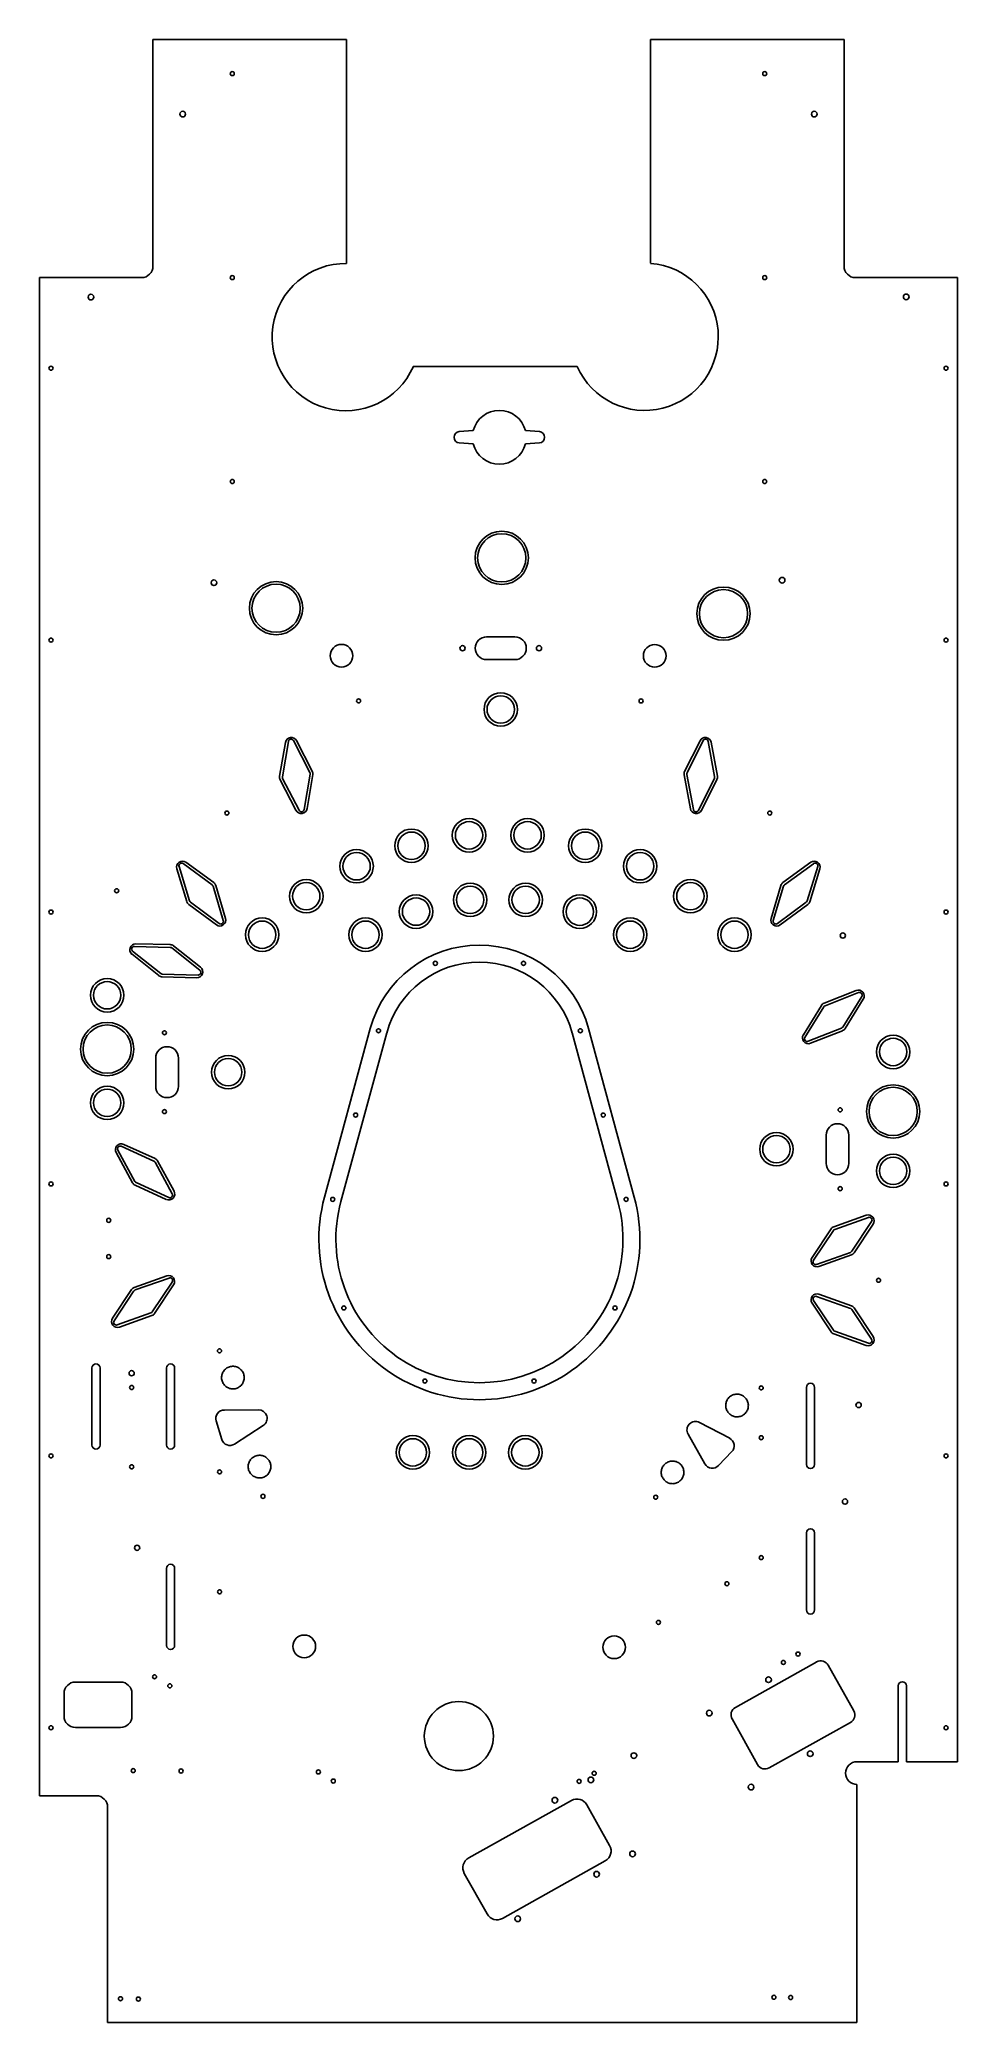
# Model space of a CAD drawing. Extents: x 0 to 20.2, y 0 to 43.8.
import ezdxf

# ---------------------------------------------------------------- set-up
doc = ezdxf.new("R2010")
doc.units = 0
doc.header["$MEASUREMENT"] = 0
for name, color, linetype in [('DF250', 3, 'CONTINUOUS'), ('DF500', 5, 'CONTINUOUS'), ('MIRCO_250', 5, 'CONTINUOUS'), ('MIRCO_500', 5, 'CONTINUOUS')]:
    doc.layers.add(name, color=color, linetype=linetype)

msp = doc.modelspace()

# ---------------------------------------------------------------- linework, layer by layer
at = {"layer": 'DF250', "color": 3, "linetype": 'CONTINUOUS'}
for p, q in [((6.286, 18.209), (7.296, 21.929)), ((12.112, 21.929), (13.122, 18.209))]:
    msp.add_line(p, q, dxfattribs=at)
for centre, radius, start, end in [((9.704, 21.275), 2.495, 15.1959, 164.8041), ((9.704, 17.281), 3.542, 164.8041, 15.1959)]:
    msp.add_arc(centre, radius, start, end, dxfattribs=at)
at = {"layer": 'DF500', "color": 5, "linetype": 'CONTINUOUS'}
for p, q in [((2.5, 43.75), (6.772, 43.75)), ((2.5, 43.75), (2.5, 38.75)), ((6.772, 38.812), (6.772, 43.75)), ((17.75, 43.75), (13.478, 43.75)), ((13.478, 38.815), (13.478, 43.75)), ((17.75, 43.75), (17.75, 38.75)), ((2.25, 38.5), (0, 38.5)), ((0, 38.5), (0, 5)), ((18, 38.5), (20.25, 38.5)), ((20.25, 38.5), (20.25, 5.75)), ((8.245, 36.538), (11.864, 36.538)), ((9.259, 35.1), (9.567, 35.122)), ((10.718, 35.122), (11.027, 35.1)), ((9.259, 34.851), (9.567, 34.829)), ((11.027, 34.851), (10.718, 34.829)), ((9.863, 30.571), (10.488, 30.571)), ((10.488, 30.071), (9.863, 30.071)), ((6.648, 18.111), (7.658, 21.831)), ((11.75, 21.831), (12.76, 18.111)), ((2.561, 20.654), (2.561, 21.279)), ((3.061, 21.279), (3.061, 20.654)), ((17.356, 18.954), (17.356, 19.579)), ((17.856, 19.579), (17.856, 18.954)), ((1.153, 14.439), (1.153, 12.739)), ((1.333, 12.739), (1.333, 14.439)), ((2.799, 14.439), (2.799, 12.739)), ((2.979, 12.739), (2.979, 14.439)), ((16.92, 14.011), (16.92, 12.311)), ((17.1, 12.311), (17.1, 14.011)), ((4.019, 12.863), (3.898, 13.27)), ((4.83, 13.515), (4.076, 13.511)), ((4.933, 13.169), (4.301, 12.759)), ((14.558, 13.239), (15.226, 12.889)), ((14.308, 12.979), (14.681, 12.324)), ((15.274, 12.593), (14.979, 12.287)), ((16.92, 10.8), (16.92, 9.1)), ((17.1, 9.1), (17.1, 10.8)), ((2.799, 10.017), (2.799, 8.317)), ((2.979, 8.317), (2.979, 10.017)), ((17.146, 7.952), (15.352, 6.949)), ((17.964, 6.873), (17.401, 7.88)), ((0.788, 7.508), (1.787, 7.508)), ((0.538, 6.758), (0.538, 7.258)), ((2.037, 7.258), (2.037, 6.758)), ((18.945, 7.425), (18.945, 5.75)), ((19.125, 5.75), (19.125, 7.425)), ((15.28, 6.694), (15.843, 5.687)), ((16.098, 5.614), (17.892, 6.617)), ((1.787, 6.508), (0.788, 6.508)), ((18.035, 5.75), (18.945, 5.75)), ((19.125, 5.75), (20.25, 5.75)), ((18.035, 5.25), (18.035, 0)), ((1.25, 5), (0, 5)), ((11.736, 4.896), (9.467, 3.628)), ((1.5, 0), (1.5, 4.75)), ((12.577, 3.904), (12.076, 4.8)), ((10.213, 2.295), (12.481, 3.563)), ((9.371, 3.288), (9.872, 2.391)), ((1.5, 0), (18.035, 0))]:
    msp.add_line(p, q, dxfattribs=at)
for centre, radius in [((4.25, 43), 0.0445), ((16, 43), 0.0445), ((3.156, 42.108), 0.0625), ((17.093, 42.108), 0.0625), ((4.25, 38.5), 0.0445), ((16, 38.5), 0.0445), ((1.132, 38.07), 0.0625), ((19.121, 38.075), 0.0625), ((0.25, 36.5), 0.0445), ((20, 36.5), 0.0445), ((4.25, 34), 0.0445), ((16, 34), 0.0445), ((3.847, 31.767), 0.0625), ((16.384, 31.821), 0.0625), ((0.25, 30.5), 0.0445), ((6.66, 30.156), 0.25), ((9.332, 30.321), 0.0575), ((11.019, 30.321), 0.0575), ((13.572, 30.154), 0.25), ((20, 30.5), 0.0445), ((7.038, 29.159), 0.0445), ((13.271, 29.158), 0.0445), ((4.131, 26.685), 0.0445), ((16.111, 26.685), 0.0445), ((1.699, 24.969), 0.0445), ((0.25, 24.5), 0.0445), ((20, 24.5), 0.0445), ((17.723, 23.982), 0.0575), ((8.731, 23.368), 0.0445), ((10.677, 23.368), 0.0445), ((2.754, 21.836), 0.0445), ((7.477, 21.88), 0.0445), ((11.931, 21.88), 0.0445), ((2.754, 20.096), 0.0445), ((17.664, 20.136), 0.0445), ((6.972, 20.02), 0.0445), ((12.436, 20.02), 0.0445), ((0.25, 18.5), 0.0445), ((17.664, 18.396), 0.0445), ((20, 18.5), 0.0445), ((6.467, 18.16), 0.0445), ((12.941, 18.16), 0.0445), ((1.524, 17.697), 0.0445), ((1.524, 16.897), 0.0445), ((18.511, 16.374), 0.0445), ((6.712, 15.764), 0.0445), ((12.696, 15.764), 0.0445), ((3.968, 14.818), 0.0445), ((2.03, 14.324), 0.0575), ((2.03, 14.008), 0.0445), ((8.5, 14.15), 0.0445), ((10.908, 14.15), 0.0445), ((15.922, 14), 0.0445), ((18.071, 13.621), 0.0575), ((15.922, 12.901), 0.0445), ((0.25, 12.5), 0.0445), ((2.03, 12.258), 0.0445), ((20, 12.5), 0.0445), ((3.97, 12.146), 0.0445), ((4.927, 11.607), 0.0445), ((13.595, 11.588), 0.0445), ((17.771, 11.491), 0.0575), ((2.15, 10.472), 0.0575), ((15.922, 10.254), 0.0445), ((15.165, 9.679), 0.0445), ((3.97, 9.5), 0.0445), ((13.654, 8.826), 0.0445), ((5.839, 8.297), 0.25), ((12.678, 8.276), 0.25), ((16.411, 7.941), 0.0445), ((16.734, 8.126), 0.0445), ((2.535, 7.625), 0.0445), ((2.872, 7.426), 0.0445), ((16.083, 7.561), 0.0625), ((9.25, 6.316), 0.762), ((14.776, 6.824), 0.0625), ((0.25, 6.5), 0.0445), ((20, 6.5), 0.0445), ((13.112, 5.885), 0.0625), ((17.003, 5.928), 0.0625), ((2.064, 5.555), 0.0445), ((3.12, 5.546), 0.0445), ((6.15, 5.525), 0.0445), ((6.479, 5.324), 0.0445), ((11.904, 5.317), 0.0445), ((12.163, 5.35), 0.0625), ((12.236, 5.496), 0.0445), ((15.697, 5.191), 0.0625), ((11.37, 4.902), 0.0625), ((13.084, 3.717), 0.0625), ((12.291, 3.269), 0.0625), ((10.549, 2.286), 0.0625), ((1.784, 0.522), 0.0445), ((2.179, 0.514), 0.0445), ((16.202, 0.553), 0.0445), ((16.571, 0.548), 0.0445)]:
    msp.add_circle(centre, radius, dxfattribs=at)
for centre, radius, start, end in [((2.25, 38.75), 0.25, -90, 0), ((6.756, 37.187), 1.625, 89.4061, -23.5498), ((13.35, 37.194), 1.625, -156.1747, 85.5137), ((18, 38.75), 0.25, 180, -90), ((10.143, 34.976), 0.594, 14.2954, 165.7046), ((9.268, 34.976), 0.125, 94.0651, -94.0651), ((11.018, 34.976), 0.125, -85.9349, 85.9349), ((10.143, 34.976), 0.594, -165.7046, -14.2954), ((9.863, 30.321), 0.25, 90, -90), ((10.488, 30.321), 0.25, -90, 90), ((9.704, 21.275), 2.12, 15.1959, 164.8041), ((2.811, 21.279), 0.25, 0, -180), ((2.811, 20.654), 0.25, 180, 0), ((17.606, 19.579), 0.25, 0, -180), ((17.606, 18.954), 0.25, -180, 0), ((9.704, 17.281), 3.167, 164.8041, 15.1959), ((1.243, 14.439), 0.09, 0, 180), ((2.889, 14.439), 0.09, 0, -180), ((17.01, 14.011), 0.09, 0, 180), ((4.07, 13.329), 0.182, 87.9398, -161), ((4.831, 13.327), 0.188, -57.0251, 90.3015), ((14.471, 13.072), 0.188, 62.3749, -150.2985), ((1.243, 12.739), 0.09, 180, 0), ((2.889, 12.739), 0.09, 180, 0), ((4.199, 12.916), 0.187, -163.362, -57.0251), ((15.139, 12.723), 0.187, -43.962, 62.3749), ((14.843, 12.408), 0.182, -152.6602, -41.6), ((17.01, 12.311), 0.09, -180, 0), ((17.01, 10.8), 0.09, 0, 180), ((2.889, 10.017), 0.09, 0, 180), ((17.01, 9.1), 0.09, -180, 0), ((2.889, 8.317), 0.09, 180, 0), ((17.237, 7.788), 0.188, 29.2092, 119.2092), ((0.788, 7.258), 0.25, 90, 180), ((1.787, 7.258), 0.25, 0, 90), ((19.035, 7.425), 0.09, 0, 180), ((0.788, 6.758), 0.25, 180, -90), ((1.787, 6.758), 0.25, -90, 0), ((15.443, 6.785), 0.188, 119.2092, -150.7908), ((17.8, 6.781), 0.188, -60.7908, 29.2092), ((18.035, 5.5), 0.25, 90, -90), ((16.006, 5.778), 0.188, -150.7908, -60.7908), ((1.25, 4.75), 0.25, 0, 90), ((11.858, 4.678), 0.25, 29.2092, 119.2092), ((9.589, 3.41), 0.25, 119.2092, -150.7908), ((12.359, 3.782), 0.25, -60.7908, 29.2092), ((10.091, 2.513), 0.25, -150.7908, -60.7908)]:
    msp.add_arc(centre, radius, start, end, dxfattribs=at)
for points in [[(4.192, 14.467), (4.165, 14.456), (4.111, 14.433), (4.051, 14.367), (4.016, 14.286), (4.01, 14.198), (4.036, 14.113), (4.089, 14.042), (4.163, 13.993), (4.249, 13.973), (4.337, 13.983), (4.416, 14.023), (4.477, 14.087), (4.512, 14.168), (4.517, 14.257), (4.492, 14.342), (4.439, 14.413), (4.365, 14.461), (4.278, 14.483), (4.221, 14.472), (4.192, 14.467)], [(15.215, 13.432), (15.238, 13.413), (15.284, 13.377), (15.371, 13.357), (15.459, 13.366), (15.538, 13.405), (15.6, 13.469), (15.636, 13.55), (15.642, 13.638), (15.617, 13.723), (15.565, 13.795), (15.492, 13.845), (15.406, 13.866), (15.318, 13.857), (15.238, 13.818), (15.177, 13.754), (15.141, 13.673), (15.135, 13.585), (15.158, 13.499), (15.196, 13.454), (15.215, 13.432)], [(4.779, 12.503), (4.752, 12.491), (4.698, 12.469), (4.638, 12.403), (4.603, 12.322), (4.597, 12.234), (4.623, 12.149), (4.676, 12.078), (4.75, 12.029), (4.836, 12.009), (4.924, 12.019), (5.003, 12.058), (5.064, 12.123), (5.099, 12.204), (5.104, 12.293), (5.079, 12.378), (5.026, 12.449), (4.952, 12.497), (4.865, 12.519), (4.808, 12.508), (4.779, 12.503)], [(13.792, 11.956), (13.815, 11.938), (13.861, 11.902), (13.948, 11.882), (14.036, 11.891), (14.115, 11.93), (14.177, 11.993), (14.213, 12.074), (14.219, 12.163), (14.194, 12.248), (14.142, 12.32), (14.069, 12.369), (13.983, 12.39), (13.895, 12.381), (13.815, 12.342), (13.754, 12.278), (13.717, 12.197), (13.712, 12.109), (13.735, 12.023), (13.773, 11.978), (13.792, 11.956)]]:
    msp.add_open_spline(points, degree=3, knots=[0, 0, 0, 0, 0.055822, 0.110845, 0.166667, 0.222489, 0.277511, 0.333333, 0.389155, 0.444178, 0.5, 0.555822, 0.610845, 0.666667, 0.722489, 0.777511, 0.833333, 0.889155, 0.944178, 1, 1, 1, 1], dxfattribs=at)
at = {"layer": 'MIRCO_250', "color": 3, "linetype": 'CONTINUOUS'}
for p, q in [((5.423, 28.244), (5.296, 27.495)), ((5.668, 28.282), (6.016, 27.607)), ((14.232, 27.601), (14.572, 28.281)), ((14.954, 27.499), (14.817, 28.246)), ((5.308, 27.42), (5.655, 26.745)), ((6.028, 27.532), (5.9, 26.783)), ((14.359, 26.779), (14.221, 27.526)), ((14.604, 26.744), (14.943, 27.424)), ((3.025, 25.455), (3.245, 24.729)), ((3.228, 25.598), (3.84, 25.149)), ((16.402, 25.149), (17.015, 25.598)), ((16.997, 24.728), (17.217, 25.455)), ((3.884, 25.087), (4.103, 24.359)), ((16.139, 24.359), (16.358, 25.087)), ((3.289, 24.667), (3.9, 24.217)), ((16.342, 24.216), (16.954, 24.666)), ((2.123, 23.8), (2.882, 23.781)), ((2.953, 23.755), (3.548, 23.282)), ((2.038, 23.567), (2.633, 23.096)), ((2.704, 23.07), (3.463, 23.049)), ((17.308, 22.49), (18.015, 22.768)), ((16.853, 21.794), (17.25, 22.441)), ((17.776, 21.931), (18.174, 22.578)), ((17.012, 21.604), (17.718, 21.882)), ((1.855, 19.373), (2.546, 19.059)), ((1.686, 19.192), (2.049, 18.525)), ((2.602, 19.007), (2.965, 18.34)), ((2.105, 18.473), (2.795, 18.158)), ((17.043, 16.875), (17.463, 17.508)), ((17.523, 17.555), (18.239, 17.808)), ((17.971, 16.98), (18.392, 17.612)), ((17.196, 16.68), (17.911, 16.933)), ((2.088, 16.218), (2.804, 16.471)), ((2.536, 15.643), (2.957, 16.276)), ((1.608, 15.538), (2.028, 16.171)), ((17.043, 15.87), (17.463, 15.238)), ((17.195, 16.066), (17.912, 15.813)), ((17.971, 15.766), (18.391, 15.133)), ((1.761, 15.343), (2.477, 15.597)), ((17.523, 15.191), (18.238, 14.937))]:
    msp.add_line(p, q, dxfattribs=at)
for centre, radius in [((10.197, 32.315), 0.588), ((5.217, 31.204), 0.588), ((15.09, 31.084), 0.588), ((10.174, 28.971), 0.369), ((8.204, 25.963), 0.369), ((9.475, 26.193), 0.369), ((10.767, 26.193), 0.369), ((12.039, 25.963), 0.369), ((6.994, 25.51), 0.369), ((13.249, 25.51), 0.369), ((5.884, 24.849), 0.369), ((9.5, 24.769), 0.369), ((10.724, 24.769), 0.369), ((14.359, 24.849), 0.369), ((8.305, 24.509), 0.369), ((11.919, 24.508), 0.369), ((4.91, 24), 0.369), ((7.192, 24), 0.369), ((13.032, 24), 0.369), ((15.333, 24), 0.369), ((1.49, 22.663), 0.369), ((1.49, 21.476), 0.588), ((18.833, 21.412), 0.369), ((4.161, 20.966), 0.369), ((1.49, 20.289), 0.369), ((18.833, 20.1), 0.588), ((16.257, 19.266), 0.369), ((18.833, 18.788), 0.369), ((8.236, 12.577), 0.369), ((9.477, 12.577), 0.369), ((10.717, 12.577), 0.369)]:
    msp.add_circle(centre, radius, dxfattribs=at)
for centre, radius, start, end in [((5.552, 28.222), 0.131, 27.3122, 170.3968), ((14.689, 28.222), 0.131, 10.3409, 153.4256), ((5.91, 27.552), 0.12, -9.6143, 27.2544), ((14.34, 27.548), 0.12, 153.4831, -169.6482), ((5.414, 27.475), 0.12, 170.3828, -152.7426), ((14.836, 27.477), 0.12, -26.5198, 10.3548), ((5.771, 26.805), 0.131, -152.7565, -9.6718), ((14.487, 26.803), 0.131, -169.5904, -26.5058), ((3.151, 25.493), 0.131, 53.7104, -163.2051), ((17.092, 25.492), 0.131, -16.8277, 126.257), ((3.769, 25.052), 0.12, 16.7838, 53.6526), ((16.473, 25.052), 0.12, 126.3145, 163.1832), ((3.36, 24.763), 0.12, -163.2191, -126.3445), ((16.883, 24.763), 0.12, -53.6885, -16.8138), ((3.977, 24.322), 0.131, -126.3583, 16.7263), ((16.265, 24.322), 0.131, 163.241, -53.6745), ((2.119, 23.669), 0.131, 88.5332, -128.3823), ((2.879, 23.661), 0.12, 51.6066, 88.4754), ((3.467, 23.18), 0.131, -91.5355, 51.5492), ((2.708, 23.19), 0.12, -128.3963, -91.5217), ((18.063, 22.646), 0.131, -31.631, 111.4536), ((17.352, 22.378), 0.12, 111.5111, 148.3799), ((17.674, 21.994), 0.12, -68.4918, -31.6172), ((16.964, 21.726), 0.131, 148.4377, -68.4778), ((1.8, 19.254), 0.131, 65.5368, -151.3787), ((2.496, 18.949), 0.12, 28.6102, 65.479), ((2.155, 18.583), 0.12, -151.3927, -114.5181), ((2.85, 18.277), 0.131, -114.5319, 28.5527), ((17.563, 17.441), 0.12, 109.5119, 146.3807), ((18.283, 17.684), 0.131, -33.6303, 109.4544), ((17.152, 16.803), 0.131, 146.4385, -70.477), ((17.871, 17.046), 0.12, -70.491, -33.6164), ((2.128, 16.105), 0.12, 109.521, 146.3897), ((2.848, 16.348), 0.131, -33.6212, 109.4635), ((17.152, 15.943), 0.131, 70.5277, -146.3878), ((17.871, 15.7), 0.12, 33.6011, 70.4699), ((1.717, 15.466), 0.131, 146.4475, -70.4679), ((2.436, 15.71), 0.12, -70.4819, -33.6073), ((17.563, 15.305), 0.12, -146.4018, -109.5272), ((18.282, 15.061), 0.131, -109.541, 33.5436)]:
    msp.add_arc(centre, radius, start, end, dxfattribs=at)
at = {"layer": 'MIRCO_500', "color": 5, "linetype": 'CONTINUOUS'}
for p, q in [((5.488, 28.265), (5.356, 27.485)), ((5.599, 28.282), (5.962, 27.579)), ((14.287, 27.574), (14.641, 28.282)), ((14.894, 27.488), (14.752, 28.266)), ((5.362, 27.448), (5.724, 26.745)), ((5.968, 27.542), (5.835, 26.762)), ((14.425, 26.759), (14.282, 27.537)), ((14.535, 26.743), (14.888, 27.451)), ((3.075, 25.504), (3.303, 24.746)), ((3.166, 25.568), (3.804, 25.1)), ((16.438, 25.099), (17.077, 25.567)), ((16.939, 24.746), (17.168, 25.503)), ((3.826, 25.069), (4.053, 24.311)), ((16.189, 24.311), (16.417, 25.069)), ((3.325, 24.716), (3.962, 24.247)), ((16.28, 24.247), (16.917, 24.715)), ((2.051, 23.635), (2.671, 23.143)), ((2.089, 23.74), (2.88, 23.72)), ((2.915, 23.707), (3.535, 23.215)), ((2.706, 23.131), (3.497, 23.109)), ((16.888, 21.735), (17.302, 22.409)), ((17.331, 22.433), (18.067, 22.723)), ((17.724, 21.963), (18.139, 22.637)), ((16.96, 21.649), (17.696, 21.939)), ((1.8, 19.331), (2.521, 19.003)), ((1.724, 19.249), (2.103, 18.554)), ((2.548, 18.978), (2.926, 18.283)), ((2.13, 18.529), (2.85, 18.201)), ((17.544, 17.497), (18.29, 17.761)), ((17.92, 17.014), (18.359, 17.672)), ((17.077, 16.815), (17.514, 17.474)), ((17.145, 16.726), (17.891, 16.991)), ((2.109, 16.161), (2.855, 16.424)), ((2.486, 15.677), (2.924, 16.336)), ((1.642, 15.478), (2.079, 16.138)), ((17.076, 15.931), (17.514, 15.272)), ((17.145, 16.019), (17.891, 15.755)), ((1.711, 15.39), (2.456, 15.654)), ((17.921, 15.732), (18.358, 15.073)), ((17.543, 15.249), (18.289, 14.984))]:
    msp.add_line(p, q, dxfattribs=at)
for centre, radius in [((10.197, 32.315), 0.532), ((5.217, 31.204), 0.532), ((15.09, 31.084), 0.532), ((10.174, 28.971), 0.302), ((8.204, 25.963), 0.302), ((9.475, 26.193), 0.302), ((10.767, 26.193), 0.302), ((12.039, 25.963), 0.302), ((6.994, 25.51), 0.302), ((13.249, 25.51), 0.302), ((5.884, 24.849), 0.302), ((9.5, 24.769), 0.302), ((10.724, 24.769), 0.302), ((14.359, 24.849), 0.302), ((8.305, 24.509), 0.302), ((11.919, 24.508), 0.302), ((4.91, 24), 0.302), ((7.192, 24), 0.302), ((13.032, 24), 0.302), ((15.333, 24), 0.302), ((1.49, 22.663), 0.302), ((1.49, 21.476), 0.532), ((18.833, 21.412), 0.302), ((4.161, 20.966), 0.302), ((1.49, 20.289), 0.302), ((18.833, 20.1), 0.532), ((16.257, 19.266), 0.302), ((18.833, 18.788), 0.302), ((8.236, 12.577), 0.302), ((9.477, 12.577), 0.302), ((10.717, 12.577), 0.302)]:
    msp.add_circle(centre, radius, dxfattribs=at)
for centre, start, end in [((5.546, 28.255), 27.2546, 170.3855), ((14.694, 28.255), 10.341, 153.494), ((5.91, 27.552), -9.6107, 27.2509), ((14.34, 27.548), 153.4867, -169.6517), ((5.414, 27.475), 170.3833, -152.7432), ((14.836, 27.477), -26.5193, 10.3542), ((5.777, 26.772), -152.7564, -9.6034), ((14.483, 26.769), -169.648, -26.5171), ((3.131, 25.521), 53.6527, -163.2163), ((17.112, 25.52), -16.8276, 126.3254), ((3.769, 25.052), 16.7874, 53.649), ((16.473, 25.052), 126.3181, 163.1797), ((3.36, 24.763), -163.2186, -126.345), ((16.883, 24.763), -53.6879, -16.8144), ((3.997, 24.294), -126.3583, 16.7947), ((16.245, 24.294), 163.1834, -53.6857), ((2.088, 23.681), 88.4756, -128.3935), ((2.879, 23.661), 51.6102, 88.4718), ((3.498, 23.168), -91.5355, 51.6175), ((2.708, 23.19), -128.3958, -91.5222), ((17.352, 22.378), 111.5147, 148.3763), ((18.089, 22.668), -31.631, 111.522), ((17.674, 21.994), -68.4913, -31.6177), ((16.938, 21.704), 148.38, -68.4891), ((1.776, 19.277), 65.4791, -151.3899), ((2.496, 18.949), 28.6138, 65.4754), ((2.155, 18.583), -151.3922, -114.5186), ((2.874, 18.254), -114.5319, 28.6211), ((18.309, 17.705), -33.6302, 109.5228), ((17.563, 17.441), 109.5155, 146.3771), ((17.126, 16.782), 146.3808, -70.4883), ((17.871, 17.046), -70.4905, -33.6169), ((2.874, 16.369), -33.6211, 109.5319), ((2.128, 16.105), 109.5246, 146.3862), ((17.125, 15.963), 70.4701, -146.399), ((17.871, 15.7), 33.6047, 70.4663), ((1.691, 15.445), 146.3899, -70.4792), ((2.436, 15.71), -70.4814, -33.6079), ((17.563, 15.305), -146.4013, -109.5277), ((18.309, 15.04), -109.541, 33.612)]:
    msp.add_arc(centre, 0.059, start, end, dxfattribs=at)

doc.saveas('drawing.dxf')
